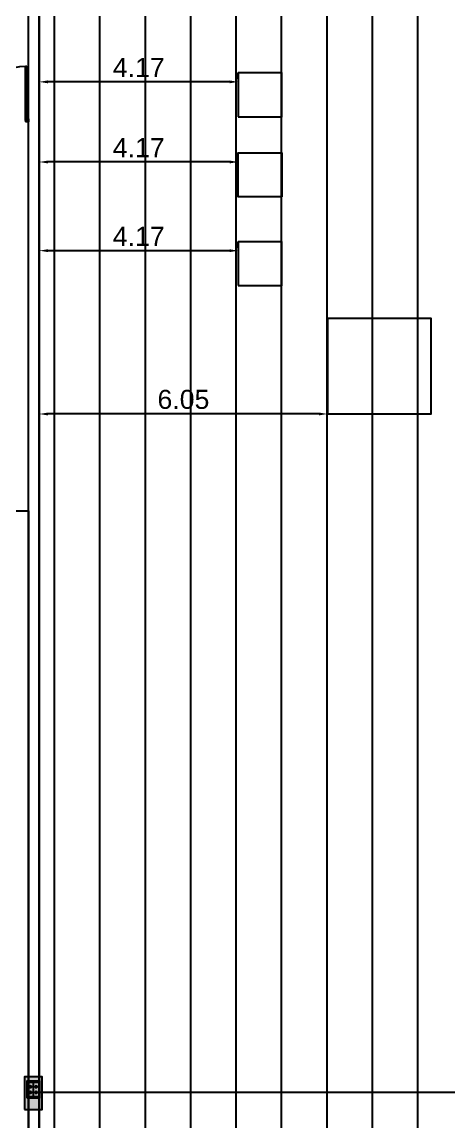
# Model space of a CAD drawing. Header units: metres. Extents: x 6804 to 7881, y 412 to 705.
# Drawn here: x 7284.99 to 7293.94, y 542.52 to 565.6 of the extents above; entities that cross this region are included whole.
import ezdxf

# ---------------------------------------------------------------- set-up
doc = ezdxf.new("R2010")
doc.units = ezdxf.units.M
doc.header["$LTSCALE"] = 5
doc.header["$PDSIZE"] = -1
doc.linetypes.add('CONTINOUS', pattern=[0])
doc.layers.get('0').update_dxf_attribs({"color": 8, "linetype": 'CONTINUOUS'})
doc.layers.get('DEFPOINTS').update_dxf_attribs({"color": 8, "linetype": 'CONTINUOUS'})
for name, color, linetype in [('BLK_1_FLR_1_BLT_UP_AREA', 1, 'CONTINUOUS'), ('BLK_1_FLR_1_CARPET_AREA', 10, 'CONTINUOUS'), ('BLK_1_TERRACESERVICE_UTILITYDISTANCE', 1, 'CONTINUOUS'), ('col', 8, 'CONTINUOUS'), ('DOOR', 8, 'CONTINUOUS'), ('HATCH', 8, 'CONTINUOUS'), ('SOLAR_PANEL', 3, 'CONTINUOUS'), ('SOLAR_WATER_HEATER', 1, 'CONTINUOUS'), ('Steel', 1, 'CONTINUOUS'), ('WAL', 1, 'CONTINUOUS'), ('WALL', 3, 'CONTINUOUS')]:
    doc.layers.add(name, color=color, linetype=linetype)
doc.styles.add('1', font='arial.ttf')
doc.dimstyles.get("Standard").update_dxf_attribs({"dimtxt": 0.4, "dimasz": 0.18, "dimexe": 0.18, "dimexo": 0.0625, "dimgap": 0.1, "dimtad": 1, "dimtoh": 1, "dimzin": 0, "dimdsep": 46, "dimtxsty": '1', "dimcen": 0.09, "dimadec": 0, "dimazin": 0, "dimtfac": 1, "dimtofl": 0, "dimtmove": 2, "dimatfit": 3, "dimfxl": 0, "dimtolj": 1, "dimtzin": 0, "dimarcsym": 0})

# ---------------------------------------------------------------- blocks, each defined once
blk = doc.blocks.new('MFC1')
at = {"color": 252}
for p, q in [((-24, 60), (-96, 60)), ((-60, 96), (-60, 24)), ((96, 60), (24, 60)), ((60, 96), (60, 24)), ((-24, -60), (-96, -60)), ((-60, -24), (-60, -96)), ((96, -60), (24, -60)), ((60, -24), (60, -96))]:
    blk.add_line(p, q, dxfattribs=at)
at = {"color": 1}
for p, q in [((-3, 0), (3, 0)), ((0, -6.226676327448537), (0, 6.226676327448537))]:
    blk.add_line(p, q, dxfattribs=at)
blk.add_lwpolyline([(-137.5, 175), (137.5, 175), (137.5, -175.0000000000001), (-137.5, -175.0000000000001)], close=True)
for centre in [(-60, 60), (60, 60), (-60, -60), (60, -60)]:
    blk.add_circle(centre, 18)
at = {"layer": 'Steel'}
for points in [[(-112.5, 150), (-112.5, 162), (112.5, 162), (112.5, 150), (-112.5, 150)], [(-112.5, 150), (-112.5, 162), (112.5, 162), (112.5, 150), (-112.5, 150)], [(-112.5, 150), (-112.5, 162), (112.5, 162), (112.5, 150), (-112.5, 150)], [(-112.5, 150), (-112.5, 162), (112.5, 162), (112.5, 150), (-112.5, 150)], [(-112.5, 150), (-112.5, 162), (112.5, 162), (112.5, 150), (-112.5, 150)], [(-112.5, 150), (-112.5, 162), (112.5, 162), (112.5, 150), (-112.5, 150)], [(-112.5, 150), (-112.5, 162), (112.5, 162), (112.5, 150), (-112.5, 150)], [(-112.5, 150), (-112.5, 162), (112.5, 162), (112.5, 150), (-112.5, 150)], [(-112.5, 150), (-112.5, 162), (112.5, 162), (112.5, 150), (-112.5, 150)], [(-112.5, 150), (-112.5, 162), (112.5, 162), (112.5, 150), (-112.5, 150)], [(-112.5, 150), (-112.5, 162), (112.5, 162), (112.5, 150), (-112.5, 150)], [(-112.5, 150), (-112.5, 162), (112.5, 162), (112.5, 150), (-112.5, 150)], [(-112.5, 150), (-112.5, 162), (112.5, 162), (112.5, 150), (-112.5, 150)], [(-112.5, 150), (-112.5, 162), (112.5, 162), (112.5, 150), (-112.5, 150)], [(-112.5, 150), (-112.5, 162), (112.5, 162), (112.5, 150), (-112.5, 150)], [(-112.5, 150), (-112.5, 162), (112.5, 162), (112.5, 150), (-112.5, 150)], [(-112.5, 150), (-112.5, 162), (112.5, 162), (112.5, 150), (-112.5, 150)], [(-112.5, 150), (-112.5, 162), (112.5, 162), (112.5, 150), (-112.5, 150)], [(-112.5, 150), (-112.5, 162), (112.5, 162), (112.5, 150), (-112.5, 150)], [(-112.5, 150), (-112.5, 162), (112.5, 162), (112.5, 150), (-112.5, 150)], [(-112.5, 150), (-112.5, 162), (112.5, 162), (112.5, 150), (-112.5, 150)], [(-112.5, 150), (-112.5, 162), (112.5, 162), (112.5, 150), (-112.5, 150)], [(-3, 150), (3, 150), (3, -150), (-3, -150), (-3, 150)], [(-3, 150), (3, 150), (3, -150), (-3, -150), (-3, 150)], [(-3, 150), (3, 150), (3, -150), (-3, -150), (-3, 150)], [(-3, 150), (3, 150), (3, -150), (-3, -150), (-3, 150)], [(-3, 150), (3, 150), (3, -150), (-3, -150), (-3, 150)], [(-3, 150), (3, 150), (3, -150), (-3, -150), (-3, 150)], [(-3, 150), (3, 150), (3, -150), (-3, -150), (-3, 150)], [(-3, 150), (3, 150), (3, -150), (-3, -150), (-3, 150)], [(-3, 150), (3, 150), (3, -150), (-3, -150), (-3, 150)], [(-3, 150), (3, 150), (3, -150), (-3, -150), (-3, 150)], [(-3, 150), (3, 150), (3, -150), (-3, -150), (-3, 150)], [(-3, 150), (3, 150), (3, -150), (-3, -150), (-3, 150)], [(-3, 150), (3, 150), (3, -150), (-3, -150), (-3, 150)], [(-3, 150), (3, 150), (3, -150), (-3, -150), (-3, 150)], [(-3, 150), (3, 150), (3, -150), (-3, -150), (-3, 150)], [(-3, 150), (3, 150), (3, -150), (-3, -150), (-3, 150)], [(-3, 150), (3, 150), (3, -150), (-3, -150), (-3, 150)], [(-3, 150), (3, 150), (3, -150), (-3, -150), (-3, 150)], [(-3, 150), (3, 150), (3, -150), (-3, -150), (-3, 150)], [(-3, 150), (3, 150), (3, -150), (-3, -150), (-3, 150)], [(-3, 150), (3, 150), (3, -150), (-3, -150), (-3, 150)], [(-3, 150), (3, 150), (3, -150), (-3, -150), (-3, 150)], [(-112.5, -150), (-112.5, -162), (112.5, -162), (112.5, -150), (-112.5, -150)], [(-112.5, -150), (-112.5, -162), (112.5, -162), (112.5, -150), (-112.5, -150)], [(-112.5, -150), (-112.5, -162), (112.5, -162), (112.5, -150), (-112.5, -150)], [(-112.5, -150), (-112.5, -162), (112.5, -162), (112.5, -150), (-112.5, -150)], [(-112.5, -150), (-112.5, -162), (112.5, -162), (112.5, -150), (-112.5, -150)], [(-112.5, -150), (-112.5, -162), (112.5, -162), (112.5, -150), (-112.5, -150)], [(-112.5, -150), (-112.5, -162), (112.5, -162), (112.5, -150), (-112.5, -150)], [(-112.5, -150), (-112.5, -162), (112.5, -162), (112.5, -150), (-112.5, -150)], [(-112.5, -150), (-112.5, -162), (112.5, -162), (112.5, -150), (-112.5, -150)], [(-112.5, -150), (-112.5, -162), (112.5, -162), (112.5, -150), (-112.5, -150)], [(-112.5, -150), (-112.5, -162), (112.5, -162), (112.5, -150), (-112.5, -150)], [(-112.5, -150), (-112.5, -162), (112.5, -162), (112.5, -150), (-112.5, -150)], [(-112.5, -150), (-112.5, -162), (112.5, -162), (112.5, -150), (-112.5, -150)], [(-112.5, -150), (-112.5, -162), (112.5, -162), (112.5, -150), (-112.5, -150)], [(-112.5, -150), (-112.5, -162), (112.5, -162), (112.5, -150), (-112.5, -150)], [(-112.5, -150), (-112.5, -162), (112.5, -162), (112.5, -150), (-112.5, -150)], [(-112.5, -150), (-112.5, -162), (112.5, -162), (112.5, -150), (-112.5, -150)], [(-112.5, -150), (-112.5, -162), (112.5, -162), (112.5, -150), (-112.5, -150)], [(-112.5, -150), (-112.5, -162), (112.5, -162), (112.5, -150), (-112.5, -150)], [(-112.5, -150), (-112.5, -162), (112.5, -162), (112.5, -150), (-112.5, -150)], [(-112.5, -150), (-112.5, -162), (112.5, -162), (112.5, -150), (-112.5, -150)], [(-112.5, -150), (-112.5, -162), (112.5, -162), (112.5, -150), (-112.5, -150)]]:
    blk.add_lwpolyline(points, dxfattribs=at)
blk = doc.blocks.new('wsdefsegr')
at = {"layer": 'HATCH'}
h = blk.add_hatch(color=256, dxfattribs=at)
h.dxf.hatch_style = 1
h.paths.add_polyline_path([(9067.866123922153, -5301.221326815987), (9442.866123922153, -5301.221326815987), (9442.866123922153, -4621.221326815986), (9067.866123922153, -4621.221326815986)])
at = {"layer": 'col', "color": 5}
blk.add_lwpolyline([(9067.866123922153, -4621.221326815986), (9442.866123922153, -4621.221326815986), (9442.866123922153, -5301.221326815987), (9067.866123922153, -5301.221326815987)], close=True, dxfattribs=at)
blk.add_blockref('MFC1', (9255.366123922153, -5036.221326815986))
blk = doc.blocks.new('*U18')
at = {"layer": 'DOOR', "color": 11}
for p, q in [((1.99999999999958, 3.999999999999166), (1.99999999999958, 74.77252228690236)), ((3.999999999996255, 74.77252228690273), (1.99999999999958, 74.77252228690273)), ((3.999999999999166, 1.999999999999215), (3.999999999999166, 74.77252228690273)), ((0, 3.999999999999166), (0, 0)), ((0, 3.999999999999166), (1.99999999999958, 3.999999999999166)), ((0, 0), (3.999999999999166, 0)), ((1.99999999999958, 3.999999999999166), (1.99999999999958, 1.99999999999958)), ((1.99999999999958, 1.99999999999958), (3.999999999999166, 1.99999999999958)), ((3.999999999999166, 1.999999999999215), (3.999999999999166, 0)), ((72.79999999998479, 1.999999999999215), (72.79999999998479, 0)), ((74.7999999999844, 1.99999999999958), (72.79999999998479, 1.99999999999958)), ((76.79999999998398, 0), (72.79999999998479, 0)), ((76.79999999998398, 3.999999999999166), (74.7999999999844, 3.999999999999166)), ((74.7999999999844, 3.999999999999166), (74.7999999999844, 1.99999999999958)), ((76.79999999998398, 3.999999999999166), (76.79999999998398, 0))]:
    blk.add_line(p, q, dxfattribs=at)
blk.add_arc((1.99999999999958, 1.99999999999958), 72.79999999998479, 0, 88.42574205508139, dxfattribs=at)
blk = doc.blocks.new('*D75')
at = {"layer": 'DEFPOINTS', "color": 0}
for p in [(7285.353513128267, 564.3466354469018), (7285.353513128267, 564.3466354469018), (7289.522516335037, 564.3466354469018)]:
    blk.add_point(p, dxfattribs=at)
at = {"layer": 'SOLAR_WATER_HEATER', "color": 0, "lineweight": -2}
for p, q in [((7285.353513128267, 564.4091354469018), (7285.353513128267, 564.5266354469018)), ((7289.342516335037, 564.3466354469018), (7285.533513128266, 564.3466354469018)), ((7289.522516335037, 564.4091354469018), (7289.522516335037, 564.5266354469018))]:
    blk.add_line(p, q, dxfattribs=at)
at = {"layer": 'SOLAR_WATER_HEATER', "color": 0}
for points in [[(7285.533513128266, 564.3766354469018), (7285.533513128266, 564.3166354469017), (7285.353513128267, 564.3466354469018)], [(7289.342516335037, 564.3766354469018), (7289.342516335037, 564.3166354469017), (7289.522516335037, 564.3466354469018)]]:
    blk.add_solid(points, dxfattribs=at)
at = {"layer": 'SOLAR_WATER_HEATER', "color": 0, "insert": (7287.438014731651, 564.64745400079), "char_height": 0.4, "attachment_point": 5, "style": '1'}
blk.add_mtext('\\A1;4.17', dxfattribs=at)
blk = doc.blocks.new('*D76')
at = {"layer": 'DEFPOINTS', "color": 0}
for p in [(7285.353513128267, 562.6654820458511), (7285.353513128267, 562.6654820458511), (7289.522516417457, 562.6654820458511)]:
    blk.add_point(p, dxfattribs=at)
at = {"layer": 'SOLAR_WATER_HEATER', "color": 0, "lineweight": -2}
for p, q in [((7285.353513128267, 562.7279820458511), (7285.353513128267, 562.8454820458511)), ((7289.522516417457, 562.7279820458511), (7289.522516417457, 562.8454820458511)), ((7289.342516417459, 562.6654820458511), (7285.533513128266, 562.6654820458511))]:
    blk.add_line(p, q, dxfattribs=at)
at = {"layer": 'SOLAR_WATER_HEATER', "color": 0}
for points in [[(7285.533513128266, 562.6954820458511), (7285.533513128266, 562.6354820458512), (7285.353513128267, 562.6654820458511)], [(7289.342516417459, 562.6954820458511), (7289.342516417459, 562.6354820458512), (7289.522516417457, 562.6654820458511)]]:
    blk.add_solid(points, dxfattribs=at)
at = {"layer": 'SOLAR_WATER_HEATER', "color": 0, "insert": (7287.438014772863, 562.9663005997393), "char_height": 0.4, "attachment_point": 5, "style": '1'}
blk.add_mtext('\\A1;4.17', dxfattribs=at)
blk = doc.blocks.new('*D77')
at = {"layer": 'DEFPOINTS', "color": 0}
for p in [(7285.353513128267, 560.8043966230503), (7285.353513128267, 560.8043966230503), (7289.522516335037, 560.8043966230503)]:
    blk.add_point(p, dxfattribs=at)
at = {"layer": 'SOLAR_WATER_HEATER', "color": 0, "lineweight": -2}
for p, q in [((7285.353513128267, 560.8668966230501), (7285.353513128267, 560.9843966230502)), ((7289.522516335037, 560.8668966230501), (7289.522516335037, 560.9843966230502)), ((7289.342516335037, 560.8043966230503), (7285.533513128266, 560.8043966230503))]:
    blk.add_line(p, q, dxfattribs=at)
at = {"layer": 'SOLAR_WATER_HEATER', "color": 0}
for points in [[(7285.533513128266, 560.8343966230501), (7285.533513128266, 560.7743966230502), (7285.353513128267, 560.8043966230503)], [(7289.342516335037, 560.8343966230501), (7289.342516335037, 560.7743966230502), (7289.522516335037, 560.8043966230503)]]:
    blk.add_solid(points, dxfattribs=at)
at = {"layer": 'SOLAR_WATER_HEATER', "color": 0, "insert": (7287.438014731651, 561.1052151769384), "char_height": 0.4, "attachment_point": 5, "style": '1'}
blk.add_mtext('\\A1;4.17', dxfattribs=at)
blk = doc.blocks.new('*D78')
at = {"layer": 'BLK_1_TERRACESERVICE_UTILITYDISTANCE', "color": 0, "lineweight": -2}
for p, q in [((7285.353513128267, 555.4405728403335), (7285.353513128267, 557.5580728403324)), ((7291.39873041087, 557.4405728403326), (7291.39873041087, 557.5580728403324)), ((7291.21873041087, 557.3780728403326), (7285.533513128266, 557.3780728403326))]:
    blk.add_line(p, q, dxfattribs=at)
at = {"layer": 'BLK_1_TERRACESERVICE_UTILITYDISTANCE', "color": 0}
for points in [[(7285.533513128266, 557.4080728403325), (7285.533513128266, 557.3480728403326), (7285.353513128267, 557.3780728403326)], [(7291.21873041087, 557.4080728403325), (7291.21873041087, 557.3480728403326), (7291.39873041087, 557.3780728403326)]]:
    blk.add_solid(points, dxfattribs=at)
at = {"layer": 'DEFPOINTS', "color": 0}
for p in [(7285.353513128267, 557.3780728403326), (7291.39873041087, 557.3780728403326), (7285.353513128267, 555.3780728403335)]:
    blk.add_point(p, dxfattribs=at)
at = {"layer": 'BLK_1_TERRACESERVICE_UTILITYDISTANCE', "color": 0, "insert": (7288.376121769568, 557.6823020354212), "char_height": 0.4, "attachment_point": 5, "style": '1'}
blk.add_mtext('\\A1;6.05', dxfattribs=at)

msp = doc.modelspace()

# ---------------------------------------------------------------- hatches: boundary and pattern name
at = {"layer": 'HATCH', "linetype": 'CONTINOUS', "ltscale": 2}
h = msp.add_hatch(dxfattribs=at)
h.set_pattern_fill('LINE', color=256, scale=0.3, angle=90, style=0)
h.set_pattern_definition([(90, (0, 0), (-0.9524999999999998, 1e-16), [])])
h.paths.add_polyline_path([(7353.049090036573, 568.5176635693996), (7353.049090036573, 568.9676635692762), (7345.924090036565, 568.9676635692762), (7345.924090036564, 568.5176635694013), (7345.549090036573, 568.5176635694013), (7345.549090036573, 568.9676635692759), (7338.424090036565, 568.9676635692762), (7338.424090036564, 568.5176635694013), (7338.049090036573, 568.5176635694013), (7338.049090036573, 568.9676635692759), (7330.924090036568, 568.9676635692762), (7330.924090036568, 568.5176635694013), (7330.549090036573, 568.5176635694013), (7330.549090036573, 568.9676635692759), (7323.424090036566, 568.9676635692762), (7323.424090036565, 568.5176635694013), (7323.049090036573, 568.5176635694013), (7323.049090036573, 568.9676635692759), (7316.960043839205, 568.9676635692762), (7315.924090036566, 568.9676635692762), (7315.924090036564, 568.5176635694013), (7315.549090036573, 568.5176635694013), (7315.549090036573, 568.9676635692762), (7308.424090036566, 568.9676635692762), (7308.424090036566, 568.5176635694013), (7308.049090036573, 568.5176635694013), (7308.049090036575, 568.9676635692762), (7300.924090036565, 568.9676635692762), (7300.924090036565, 568.5176635694013), (7300.549090036573, 568.5176635694013), (7300.549090036573, 568.9676635692762), (7293.424090036565, 568.9676635692762), (7293.424090036566, 568.5176635694013), (7293.049090036572, 568.5176635694013), (7293.049090036572, 568.9676635692762), (7285.426013128041, 568.9676635692762), (7285.426013128044, 568.5176635694013), (7285.353513128265, 568.5176635694013), (7285.353513128267, 543.4676635691484), (7285.415135199092, 543.4676635691484), (7285.41513519909, 543.1500418855177), (7475.986733161359, 543.1500418855177), (7475.986733161359, 543.3171999194843), (7476.436733161341, 543.3171999194843), (7476.436733161341, 548.142199919493), (7475.986733161362, 548.142199919493), (7475.986733161359, 548.5171999194841), (7476.436733161341, 548.5171999194841), (7476.436733161344, 553.3421999194928), (7475.986733161362, 553.3421999194928), (7475.986733161359, 553.7171999194838), (7476.436733161341, 553.7171999194838), (7476.436733161344, 558.2650580415487), (7476.436733161347, 558.5421999194926), (7475.986733161362, 558.5421999194928), (7475.986733161359, 558.9171999194838), (7476.436733161347, 558.9171999194838), (7476.436733161344, 563.7421999194922), (7475.986733161362, 563.7421999194922), (7475.986733161359, 564.1171999194836), (7476.436733161347, 564.1171999194835), (7476.436733161347, 568.5174202016657), (7476.299442664359, 568.5174202016657), (7476.299442664359, 568.9674202052881), (7465.924090036565, 568.9674843899799), (7465.924090036565, 568.5176635694013), (7465.549090036573, 568.5176635694013), (7465.549090036573, 568.9674867098297), (7458.424090036565, 568.9675307869752), (7458.424090036564, 568.5176635694013), (7458.049090036573, 568.5176635694013), (7458.049090036573, 568.9675331068253), (7450.924090036565, 568.9675771839708), (7450.924090036565, 568.5176635694013), (7450.549090036573, 568.5176635694013), (7450.549090036573, 568.9675795038207), (7443.424090036565, 568.9676235809662), (7443.424090036564, 568.5176635694013), (7443.049090036573, 568.5176635694013), (7443.049090036573, 568.9676259008161), (7436.960043839184, 568.9676635692762), (7435.924090036562, 568.9676635692762), (7435.924090036562, 568.5176635694013), (7435.549090036573, 568.5176635694013), (7435.549090036573, 568.9676635692762), (7428.424090036564, 568.9676635692762), (7428.424090036564, 568.5176635694013), (7428.049090036573, 568.5176635694013), (7428.049090036572, 568.9676635692762), (7420.924090036566, 568.9676635692762), (7420.924090036566, 568.5176635694013), (7420.549090036573, 568.5176635694013), (7420.549090036573, 568.9676635692762), (7413.424090036565, 568.9676635692762), (7413.424090036565, 568.5176635694013), (7413.049090036572, 568.5176635694013), (7413.049090036572, 568.9676635692762), (7405.924090036565, 568.9676635692762), (7405.924090036562, 568.5176635694013), (7405.549090036572, 568.5176635694013), (7405.549090036572, 568.9676635692762), (7398.424090036566, 568.9676635692762), (7398.424090036562, 568.5176635694013), (7398.049090036573, 568.5176635694013), (7398.049090036573, 568.9676635692762), (7390.924090036564, 568.9676635692762), (7390.924090036566, 568.5176635694013), (7390.549090036573, 568.5176635694013), (7390.549090036573, 568.9676635692762), (7383.424090036566, 568.9676635692762), (7383.424090036566, 568.5176635694013), (7383.049090036573, 568.5176635694013), (7383.049090036573, 568.9676635692762), (7376.960043839184, 568.9676635692762), (7375.924090036566, 568.9676635692759), (7375.924090036566, 568.5176635694013), (7375.549090036573, 568.5176635694013), (7375.549090036573, 568.9676635692759), (7368.424090036566, 568.9676635692759), (7368.424090036564, 568.5176635694013), (7368.049090036572, 568.5176635694013), (7368.049090036572, 568.9676635692759), (7360.924090036565, 568.9676635692759), (7360.924090036565, 568.5176635694013), (7360.549090036573, 568.5176635694013), (7360.549090036573, 568.9676635692759), (7353.424090036565, 568.9676635692762), (7353.424090036566, 568.5176635694013)])
h.paths.add_polyline_path([(7359.762074672402, 559.7729132526542), (7360.891082101402, 559.7729132526542), (7362.020089530401, 559.7729132526542), (7363.149096959401, 559.7729132526542), (7364.278104388399, 559.7729132526542), (7365.407111817399, 559.7729132526542), (7366.536119246402, 559.7729132526542), (7366.536119246402, 556.9027456974438), (7366.536119246402, 554.0325781422337), (7366.536119246402, 551.1624105870231), (7366.536119246402, 548.2922430318133), (7365.407111817399, 548.2922430318133), (7364.278104388399, 548.2922430318133), (7363.149096959401, 548.2922430318133), (7362.020089530401, 548.2922430318133), (7360.891082101402, 548.2922430318133), (7359.762074672405, 548.2922430318132), (7359.762074672405, 551.1624105870231), (7359.762074672405, 554.0325781422337), (7359.762074672405, 556.9027456974438)], flags=16)
h.paths.add_polyline_path([(7360.891082101402, 556.9027456974438), (7362.020089530401, 556.9027456974438), (7363.149096959401, 556.9027456974438), (7364.278104388399, 556.9027456974438), (7365.407111817399, 556.9027456974438), (7365.407111817399, 554.0325781422337), (7365.407111817398, 551.1624105870231), (7364.278104388399, 551.1624105870231), (7363.149096959401, 551.1624105870231), (7362.020089530401, 551.1624105870231), (7360.891082101402, 551.1624105870231), (7360.891082101402, 554.0325781422337)], flags=0)
h.paths.add_polyline_path([(7336.5361192464, 559.7729132526541), (7336.5361192464, 556.9027456974438), (7336.5361192464, 554.0325781422337), (7336.5361192464, 551.1624105870231), (7336.5361192464, 548.2922430318133), (7335.407111817399, 548.2922430318133), (7334.278104388397, 548.2922430318133), (7333.149096959401, 548.2922430318133), (7332.020089530401, 548.2922430318133), (7330.891082101402, 548.2922430318133), (7329.762074672405, 548.2922430318132), (7329.762074672405, 551.1624105870231), (7329.762074672405, 554.0325781422337), (7329.762074672405, 556.9027456974438), (7329.762074672405, 559.7729132526542), (7330.891082101402, 559.7729132526542), (7332.020089530401, 559.7729132526542), (7333.149096959401, 559.7729132526542), (7334.278104388397, 559.7729132526542), (7335.407111817399, 559.7729132526542)], flags=16)
h.paths.add_polyline_path([(7335.4071118174, 556.9027456974438), (7335.407111817399, 554.0325781422337), (7335.407111817398, 551.1624105870231), (7334.278104388397, 551.1624105870231), (7333.149096959401, 551.1624105870231), (7332.020089530401, 551.1624105870231), (7330.891082101401, 551.1624105870231), (7330.891082101402, 554.0325781422337), (7330.891082101402, 556.9027456974438), (7332.020089530401, 556.9027456974438), (7333.149096959401, 556.9027456974438), (7334.278104388397, 556.9027456974438)], flags=0)
h.paths.add_polyline_path([(7389.7620746724, 559.7729132526542), (7390.891082101402, 559.7729132526542), (7392.020089530401, 559.7729132526542), (7393.149096959401, 559.7729132526542), (7394.278104388399, 559.7729132526542), (7395.407111817398, 559.7729132526542), (7396.5361192464, 559.7729132526542), (7396.5361192464, 556.9027456974438), (7396.5361192464, 554.0325781422337), (7396.5361192464, 551.1624105870231), (7396.5361192464, 548.2922430318133), (7395.407111817398, 548.2922430318133), (7394.278104388399, 548.2922430318133), (7393.149096959401, 548.2922430318133), (7392.020089530401, 548.2922430318133), (7390.891082101402, 548.2922430318133), (7389.762074672406, 548.2922430318132), (7389.762074672406, 551.1624105870231), (7389.762074672406, 554.0325781422337), (7389.762074672406, 556.9027456974438)], flags=16)
h.paths.add_polyline_path([(7390.891082101404, 556.9027456974438), (7392.020089530401, 556.9027456974438), (7393.149096959401, 556.9027456974438), (7394.278104388399, 556.9027456974438), (7395.4071118174, 556.9027456974438), (7395.407111817398, 554.0325781422337), (7395.407111817398, 551.1624105870231), (7394.278104388399, 551.1624105870231), (7393.149096959401, 551.1624105870231), (7392.020089530401, 551.1624105870231), (7390.891082101402, 551.1624105870231), (7390.891082101402, 554.0325781422337)], flags=0)
h.paths.add_polyline_path([(7306.536119246399, 559.7729132526542), (7306.536119246399, 556.9027456974438), (7306.536119246399, 554.0325781422337), (7306.536119246399, 551.1624105870231), (7306.536119246399, 548.2922430318133), (7305.407111817399, 548.2922430318133), (7304.278104388399, 548.2922430318133), (7303.1490969594, 548.2922430318133), (7302.020089530401, 548.2922430318133), (7300.891082101402, 548.2922430318133), (7299.762074672403, 548.2922430318132), (7299.762074672405, 551.1624105870231), (7299.762074672405, 554.0325781422337), (7299.762074672405, 556.9027456974438), (7299.762074672403, 559.7729132526542), (7300.891082101402, 559.7729132526542), (7302.020089530401, 559.7729132526542), (7303.1490969594, 559.7729132526542), (7304.278104388399, 559.7729132526542), (7305.407111817399, 559.7729132526542)], flags=16)
h.paths.add_polyline_path([(7305.407111817398, 556.9027456974438), (7305.407111817399, 554.0325781422337), (7305.407111817399, 551.1624105870231), (7304.278104388399, 551.1624105870231), (7303.1490969594, 551.1624105870231), (7302.020089530401, 551.1624105870231), (7300.891082101401, 551.1624105870231), (7300.891082101402, 554.0325781422337), (7300.891082101402, 556.9027456974438), (7302.020089530401, 556.9027456974438), (7303.1490969594, 556.9027456974438), (7304.278104388399, 556.9027456974438)], flags=0)
h.paths.add_polyline_path([(7419.762074672398, 559.7729132526542), (7420.891082101402, 559.7729132526542), (7422.020089530401, 559.7729132526542), (7423.1490969594, 559.7729132526542), (7424.278104388399, 559.7729132526542), (7425.407111817399, 559.7729132526542), (7426.536119246399, 559.7729132526542), (7426.536119246399, 556.9027456974438), (7426.536119246399, 554.0325781422337), (7426.536119246399, 551.1624105870231), (7426.536119246399, 548.2922430318133), (7425.407111817399, 548.2922430318133), (7424.278104388399, 548.2922430318133), (7423.1490969594, 548.2922430318133), (7422.020089530401, 548.2922430318133), (7420.891082101402, 548.2922430318133), (7419.762074672403, 548.2922430318132), (7419.762074672405, 551.1624105870231), (7419.762074672405, 554.0325781422337), (7419.762074672405, 556.9027456974438)], flags=16)
h.paths.add_polyline_path([(7420.891082101404, 556.9027456974438), (7422.020089530401, 556.9027456974438), (7423.1490969594, 556.9027456974438), (7424.278104388399, 556.9027456974438), (7425.407111817399, 556.9027456974438), (7425.407111817399, 554.0325781422337), (7425.407111817398, 551.1624105870231), (7424.278104388399, 551.1624105870231), (7423.1490969594, 551.1624105870231), (7422.020089530401, 551.1624105870231), (7420.891082101402, 551.1624105870231), (7420.891082101402, 554.0325781422337)], flags=0)
h.paths.add_polyline_path([(7449.762074672399, 559.7729132526542), (7450.891082101402, 559.7729132526542), (7452.020089530401, 559.7729132526542), (7453.1490969594, 559.7729132526542), (7454.278104388397, 559.7729132526542), (7455.407111817399, 559.7729132526542), (7456.5361192464, 559.7729132526542), (7456.5361192464, 556.9027456974438), (7456.5361192464, 554.0325781422337), (7456.5361192464, 551.1624105870231), (7456.5361192464, 548.2922430318133), (7455.407111817399, 548.2922430318133), (7454.278104388397, 548.2922430318133), (7453.1490969594, 548.2922430318133), (7452.020089530401, 548.2922430318133), (7450.891082101402, 548.2922430318133), (7449.762074672403, 548.2922430318132), (7449.762074672405, 551.1624105870231), (7449.762074672405, 554.0325781422337), (7449.762074672405, 556.9027456974438)], flags=16)
h.paths.add_polyline_path([(7450.891082101402, 556.9027456974438), (7452.020089530401, 556.9027456974438), (7453.1490969594, 556.9027456974438), (7454.278104388397, 556.9027456974438), (7455.407111817399, 556.9027456974438), (7455.407111817399, 554.0325781422337), (7455.407111817399, 551.1624105870231), (7454.278104388397, 551.1624105870231), (7453.1490969594, 551.1624105870231), (7452.020089530401, 551.1624105870231), (7450.891082101401, 551.1624105870231), (7450.891082101402, 554.0325781422337)], flags=0)
h.paths.add_polyline_path([(7285.415135199092, 543.1500418855177), (7285.415135199092, 542.7876635691642), (7285.353513128267, 542.7876635691642), (7285.353513128267, 521.1274202016336), (7285.565135199091, 521.1274202016339), (7285.565135199091, 520.677420201759), (7293.038212107625, 520.677420201759), (7293.038212107622, 521.1274202016336), (7293.413212107614, 521.1274202016336), (7293.413212107614, 520.677420201759), (7300.538212107622, 520.677420201759), (7300.538212107625, 521.1274202016336), (7300.913212107614, 521.1274202016336), (7300.913212107614, 520.677420201759), (7308.038212107622, 520.677420201759), (7308.038212107622, 521.1274202016336), (7308.413212107614, 521.1274202016336), (7308.413212107614, 520.677420201759), (7315.538212107625, 520.677420201759), (7315.538212107625, 521.1274202016336), (7315.913212107614, 521.1274202016336), (7315.913212107614, 520.677420201759), (7316.960043839197, 520.677420201759), (7323.038212107621, 520.6774202017587), (7323.038212107621, 521.1274202016336), (7323.413212107614, 521.1274202016336), (7323.413212107614, 520.6774202017587), (7330.538212107624, 520.677420201759), (7330.538212107624, 521.1274202016336), (7330.913212107614, 521.1274202016336), (7330.913212107614, 520.6774202017587), (7338.038212107624, 520.677420201759), (7338.038212107624, 521.1274202016336), (7338.413212107614, 521.1274202016336), (7338.413212107614, 520.6774202017587), (7345.538212107625, 520.6774202017587), (7345.538212107625, 521.1274202016336), (7345.913212107614, 521.1274202016336), (7345.913212107613, 520.6774202017587), (7353.038212107625, 520.677420201759), (7353.038212107621, 521.1274202016336), (7353.413212107614, 521.1274202016336), (7353.413212107614, 520.6774202017587), (7360.538212107624, 520.6774202017587), (7360.538212107624, 521.1274202016336), (7360.913212107615, 521.1274202016336), (7360.913212107615, 520.6774202017587), (7368.038212107625, 520.6774202017591), (7368.038212107625, 521.1274202016336), (7368.413212107614, 521.1274202016336), (7368.413212107614, 520.6774202017587), (7369.460043839234, 520.677420201759), (7375.538212107625, 520.677420201759), (7375.538212107622, 521.1274202016336), (7375.913212107614, 521.1274202016336), (7375.913212107615, 520.677420201759), (7383.038212107625, 520.677420201759), (7383.038212107625, 521.1274202016336), (7383.413212107614, 521.1274202016336), (7383.413212107615, 520.677420201759), (7390.538212107625, 520.677420201759), (7390.538212107625, 521.1274202016336), (7390.913212107614, 521.1274202016336), (7390.913212107614, 520.677420201759), (7398.038212107621, 520.677420201759), (7398.038212107624, 521.1274202016336), (7398.413212107614, 521.1274202016336), (7398.413212107614, 520.677420201759), (7405.538212107622, 520.6774202017591), (7405.538212107624, 521.1274202016336), (7405.913212107614, 521.1274202016336), (7405.913212107614, 520.677420201759), (7413.038212107622, 520.677420201759), (7413.038212107622, 521.1274202016336), (7413.413212107614, 521.1274202016336), (7413.413212107614, 520.677420201759), (7420.538212107622, 520.677420201759), (7420.538212107625, 521.1274202016336), (7420.913212107613, 521.1274202016336), (7420.913212107615, 520.677420201759), (7428.038212107622, 520.677420201759), (7428.038212107622, 521.1274202016336), (7428.413212107614, 521.1274202016336), (7428.413212107614, 520.677420201759), (7429.460043839174, 520.677420201759), (7435.538212107622, 520.677451787851), (7435.538212107625, 521.1274202016339), (7435.913212107614, 521.1274202016336), (7435.913212107614, 520.6774537365942), (7443.038212107622, 520.6774907627007), (7443.038212107625, 521.1274202016339), (7443.413212107614, 521.1274202016336), (7443.413212107614, 520.677492711443), (7450.538212107622, 520.6775297375495), (7450.538212107624, 521.1274202016336), (7450.913212107614, 521.1274202016336), (7450.913212107614, 520.6775316862919), (7458.038212107625, 520.6775687123982), (7458.038212107625, 521.1274202016336), (7458.413212107614, 521.1274202016336), (7458.413212107614, 520.6775706611406), (7465.538212107625, 520.6776076872471), (7465.538212107625, 521.1274202016336), (7465.913212107614, 521.1274202016336), (7465.913212107614, 520.6776096359893), (7476.291733161353, 520.6776635694946), (7476.291733161353, 521.1276635693692), (7476.436733161344, 521.1276635693692), (7476.436733161344, 527.3421999194936), (7475.986733161362, 527.3421999194937), (7475.986733161359, 527.7171999194848), (7476.436733161341, 527.7171999194848), (7476.436733161344, 532.1060966129246), (7476.436733161341, 532.5421999194937), (7475.986733161362, 532.5421999194937), (7475.986733161359, 532.9171999194847), (7476.436733161341, 532.9171999194845), (7476.436733161341, 537.7421999194934), (7475.986733161362, 537.7421999194934), (7475.986733161359, 538.1171999194845), (7476.436733161341, 538.1171999194844), (7476.436733161341, 542.9421999194931), (7475.986733161362, 542.9421999194931), (7475.986733161359, 543.1500418855177)])
h.paths.add_polyline_path([(7359.762074672405, 535.1376731840123), (7359.762074672405, 538.0078407392224), (7360.891082101402, 538.0078407392224), (7362.020089530401, 538.0078407392224), (7363.149096959401, 538.0078407392224), (7364.278104388399, 538.0078407392224), (7365.407111817399, 538.0078407392224), (7366.536119246402, 538.0078407392224), (7366.536119246402, 535.1376731840123), (7366.536119246402, 532.2675056288018), (7366.536119246402, 529.3973380735916), (7366.536119246402, 526.5271705183814), (7365.407111817399, 526.5271705183814), (7364.278104388399, 526.5271705183814), (7363.149096959401, 526.5271705183814), (7362.020089530401, 526.5271705183814), (7360.891082101402, 526.5271705183814), (7359.762074672405, 526.5271705183814), (7359.762074672405, 529.3973380735916), (7359.762074672405, 532.2675056288018)], flags=16)
h.paths.add_polyline_path([(7360.891082101402, 535.1376731840123), (7362.020089530401, 535.1376731840123), (7363.149096959401, 535.1376731840123), (7364.278104388399, 535.1376731840123), (7365.407111817398, 535.1376731840123), (7365.407111817399, 532.2675056288018), (7365.407111817399, 529.3973380735916), (7364.278104388399, 529.3973380735916), (7363.149096959401, 529.3973380735916), (7362.020089530401, 529.3973380735916), (7360.891082101402, 529.3973380735916), (7360.891082101402, 532.2675056288018)], flags=0)
h.paths.add_polyline_path([(7336.5361192464, 532.2675056288018), (7336.5361192464, 529.3973380735916), (7336.5361192464, 526.5271705183814), (7335.407111817399, 526.5271705183814), (7334.278104388397, 526.5271705183814), (7333.149096959401, 526.5271705183814), (7332.020089530401, 526.5271705183814), (7330.891082101402, 526.5271705183814), (7329.762074672405, 526.5271705183814), (7329.762074672405, 529.3973380735916), (7329.762074672405, 532.2675056288018), (7329.762074672405, 535.1376731840123), (7329.762074672405, 538.0078407392224), (7330.891082101402, 538.0078407392224), (7332.020089530401, 538.0078407392224), (7333.149096959401, 538.0078407392224), (7334.278104388397, 538.0078407392224), (7335.407111817399, 538.0078407392224), (7336.5361192464, 538.0078407392224), (7336.5361192464, 535.1376731840123)], flags=16)
h.paths.add_polyline_path([(7335.407111817399, 532.2675056288018), (7335.407111817399, 529.3973380735916), (7334.278104388397, 529.3973380735916), (7333.149096959401, 529.3973380735916), (7332.020089530401, 529.3973380735916), (7330.891082101402, 529.3973380735916), (7330.891082101402, 532.2675056288018), (7330.891082101401, 535.1376731840121), (7332.020089530401, 535.1376731840123), (7333.149096959401, 535.1376731840123), (7334.278104388397, 535.1376731840123), (7335.407111817398, 535.1376731840123)], flags=0)
h.paths.add_polyline_path([(7389.762074672406, 535.1376731840123), (7389.762074672406, 538.0078407392224), (7390.891082101402, 538.0078407392224), (7392.020089530401, 538.0078407392224), (7393.149096959401, 538.0078407392224), (7394.278104388399, 538.0078407392224), (7395.407111817398, 538.0078407392224), (7396.5361192464, 538.0078407392224), (7396.5361192464, 535.1376731840123), (7396.5361192464, 532.2675056288018), (7396.5361192464, 529.3973380735916), (7396.5361192464, 526.5271705183814), (7395.407111817398, 526.5271705183814), (7394.278104388399, 526.5271705183814), (7393.149096959401, 526.5271705183814), (7392.020089530401, 526.5271705183814), (7390.891082101402, 526.5271705183814), (7389.762074672406, 526.5271705183814), (7389.762074672406, 529.3973380735916), (7389.762074672406, 532.2675056288018)], flags=16)
h.paths.add_polyline_path([(7390.891082101402, 535.1376731840123), (7392.020089530401, 535.1376731840123), (7393.149096959401, 535.1376731840123), (7394.278104388399, 535.1376731840123), (7395.407111817398, 535.1376731840123), (7395.407111817398, 532.2675056288018), (7395.4071118174, 529.3973380735916), (7394.278104388399, 529.3973380735916), (7393.149096959401, 529.3973380735916), (7392.020089530401, 529.3973380735916), (7390.891082101402, 529.3973380735916), (7390.891082101402, 532.2675056288018)], flags=0)
h.paths.add_polyline_path([(7306.536119246399, 532.2675056288018), (7306.536119246399, 529.3973380735916), (7306.536119246399, 526.5271705183814), (7305.407111817399, 526.5271705183814), (7304.278104388399, 526.5271705183814), (7303.1490969594, 526.5271705183814), (7302.020089530401, 526.5271705183814), (7300.891082101402, 526.5271705183814), (7299.762074672403, 526.5271705183814), (7299.762074672405, 529.3973380735916), (7299.762074672405, 532.2675056288018), (7299.762074672405, 535.1376731840123), (7299.762074672403, 538.0078407392224), (7300.891082101402, 538.0078407392224), (7302.020089530401, 538.0078407392224), (7303.1490969594, 538.0078407392224), (7304.278104388399, 538.0078407392224), (7305.407111817399, 538.0078407392224), (7306.536119246399, 538.0078407392224), (7306.536119246399, 535.1376731840123)], flags=16)
h.paths.add_polyline_path([(7305.407111817399, 532.2675056288018), (7305.407111817399, 529.3973380735916), (7304.278104388399, 529.3973380735916), (7303.1490969594, 529.3973380735916), (7302.020089530401, 529.3973380735916), (7300.891082101402, 529.3973380735916), (7300.891082101402, 532.2675056288018), (7300.891082101401, 535.1376731840121), (7302.020089530401, 535.1376731840123), (7303.1490969594, 535.1376731840123), (7304.278104388399, 535.1376731840123), (7305.407111817399, 535.1376731840123)], flags=0)
h.paths.add_polyline_path([(7419.762074672405, 535.1376731840123), (7419.762074672403, 538.0078407392224), (7420.891082101402, 538.0078407392224), (7422.020089530401, 538.0078407392224), (7423.1490969594, 538.0078407392224), (7424.278104388399, 538.0078407392224), (7425.407111817399, 538.0078407392224), (7426.536119246399, 538.0078407392224), (7426.536119246399, 535.1376731840123), (7426.536119246399, 532.2675056288018), (7426.536119246399, 529.3973380735916), (7426.536119246399, 526.5271705183814), (7425.407111817399, 526.5271705183814), (7424.278104388399, 526.5271705183814), (7423.1490969594, 526.5271705183814), (7422.020089530401, 526.5271705183814), (7420.891082101402, 526.5271705183814), (7419.762074672403, 526.5271705183814), (7419.762074672405, 529.3973380735916), (7419.762074672405, 532.2675056288018)], flags=16)
h.paths.add_polyline_path([(7420.891082101402, 535.1376731840123), (7422.020089530401, 535.1376731840123), (7423.1490969594, 535.1376731840123), (7424.278104388399, 535.1376731840123), (7425.407111817398, 535.1376731840123), (7425.407111817399, 532.2675056288018), (7425.407111817399, 529.3973380735916), (7424.278104388399, 529.3973380735916), (7423.1490969594, 529.3973380735916), (7422.020089530401, 529.3973380735916), (7420.891082101402, 529.3973380735916), (7420.891082101402, 532.2675056288018)], flags=0)
h.paths.add_polyline_path([(7449.762074672405, 535.1376731840123), (7449.762074672403, 538.0078407392224), (7450.891082101402, 538.0078407392224), (7452.020089530401, 538.0078407392224), (7453.1490969594, 538.0078407392224), (7454.278104388397, 538.0078407392224), (7455.407111817399, 538.0078407392224), (7456.5361192464, 538.0078407392224), (7456.5361192464, 535.1376731840123), (7456.5361192464, 532.2675056288018), (7456.5361192464, 529.3973380735916), (7456.5361192464, 526.5271705183814), (7455.407111817399, 526.5271705183814), (7454.278104388397, 526.5271705183814), (7453.1490969594, 526.5271705183814), (7452.020089530401, 526.5271705183814), (7450.891082101402, 526.5271705183814), (7449.762074672403, 526.5271705183814), (7449.762074672405, 529.3973380735916), (7449.762074672405, 532.2675056288018)], flags=16)
h.paths.add_polyline_path([(7450.891082101402, 535.1376731840123), (7452.020089530401, 535.1376731840123), (7453.1490969594, 535.1376731840123), (7454.278104388397, 535.1376731840123), (7455.407111817399, 535.1376731840123), (7455.407111817399, 532.2675056288018), (7455.407111817399, 529.3973380735916), (7454.278104388397, 529.3973380735916), (7453.1490969594, 529.3973380735916), (7452.020089530401, 529.3973380735916), (7450.891082101402, 529.3973380735916), (7450.891082101402, 532.2675056288018)], flags=0)
h.paths.add_polyline_path([(7451.889634697817, 550.3728908371795), (7451.889634697813, 557.1006366117365), (7450.978521142689, 557.1006366117363), (7450.978521142691, 550.372890837179)], flags=8)
h.paths.add_polyline_path([(7421.889634697817, 550.3728908371795), (7421.889634697814, 557.1006366117365), (7420.978521142687, 557.1006366117363), (7420.978521142691, 550.372890837179)], flags=8)
h.paths.add_polyline_path([(7391.889634697816, 550.3728908371795), (7391.889634697816, 557.1006366117365), (7390.978521142688, 557.1006366117363), (7390.978521142689, 550.372890837179)], flags=8)
h.paths.add_polyline_path([(7361.889634697816, 550.3728908371795), (7361.889634697813, 557.1006366117365), (7360.978521142688, 557.1006366117363), (7360.978521142691, 550.372890837179)], flags=8)
h.paths.add_polyline_path([(7331.889634697816, 550.3728908371795), (7331.889634697813, 557.1006366117365), (7330.978521142688, 557.1006366117363), (7330.978521142688, 550.372890837179)], flags=8)
h.paths.add_polyline_path([(7301.889634697817, 550.3728908371795), (7301.889634697814, 557.1006366117365), (7300.978521142688, 557.1006366117363), (7300.978521142691, 550.372890837179)], flags=8)
h.paths.add_polyline_path([(7451.889634697815, 529.2098575976352), (7451.889634697817, 535.9376033721921), (7450.978521142691, 535.9376033721924), (7450.978521142689, 529.2098575976354)], flags=8)
h.paths.add_polyline_path([(7421.889634697814, 529.2098575976352), (7421.889634697817, 535.9376033721921), (7420.978521142691, 535.9376033721924), (7420.978521142687, 529.2098575976354)], flags=8)
h.paths.add_polyline_path([(7391.889634697816, 529.2098575976352), (7391.889634697816, 535.9376033721921), (7390.978521142689, 535.9376033721924), (7390.978521142688, 529.2098575976354)], flags=8)
h.paths.add_polyline_path([(7361.889634697813, 529.2098575976352), (7361.889634697816, 535.9376033721921), (7360.978521142691, 535.9376033721924), (7360.978521142688, 529.2098575976354)], flags=8)
h.paths.add_polyline_path([(7331.889634697815, 529.2098575976352), (7331.889634697816, 535.9376033721921), (7330.978521142688, 535.9376033721924), (7330.978521142688, 529.2098575976354)], flags=8)
h.paths.add_polyline_path([(7301.889634697815, 529.2098575976352), (7301.889634697817, 535.9376033721921), (7300.978521142691, 535.9376033721924), (7300.978521142688, 529.2098575976354)], flags=8)

# ---------------------------------------------------------------- linework, layer by layer
at = {"layer": 'BLK_1_FLR_1_BLT_UP_AREA', "color": 45}
msp.add_lwpolyline([(7273.364534903803, 569.1975240964413), (7285.353513128267, 569.1975240964413), (7285.353513128267, 520.4474202016498), (7273.364534903803, 520.4474202016498)], close=True, dxfattribs=at)
at = {"layer": 'BLK_1_FLR_1_CARPET_AREA', "color": 14}
msp.add_lwpolyline([(7273.594476927367, 555.3467362692612), (7285.123513128266, 555.3467362692612), (7285.123513128266, 520.7914753026645), (7273.594476927367, 520.7914753026645)], close=True, dxfattribs=at)
at = {"layer": 'SOLAR_PANEL', "color": 3}
msp.add_lwpolyline([(7291.39873041087, 557.3780728403326), (7293.567708654937, 557.3780728403326), (7293.567708654937, 559.3780728403324), (7291.39873041087, 559.3780728403324)], close=True, dxfattribs=at)
at = {"layer": 'SOLAR_WATER_HEATER', "color": 1}
for points in [[(7289.522516335037, 563.6155094019357), (7290.442516499341, 563.6155094019357), (7290.442516499341, 564.5355094019204), (7289.522516335037, 564.5355094019204)], [(7290.442516499341, 561.9343560008874), (7289.522516499879, 561.9343560008874), (7289.522516499879, 562.8543560008712), (7290.442516499341, 562.8543560008712)], [(7289.522516335037, 560.0732705780861), (7290.442516499341, 560.0732705780861), (7290.442516499341, 560.9932705780702), (7289.522516335037, 560.9932705780702)]]:
    msp.add_lwpolyline(points, close=True, dxfattribs=at)
at = {"layer": 'WAL', "linetype": 'CONTINOUS', "ltscale": 2}
msp.add_line((7285.123513128266, 543.1500418855177), (7476.666733161343, 543.1500418855177), dxfattribs=at)
at = {"layer": 'WALL'}
for p, q in [((7285.353513128267, 520.4474202017593), (7285.353513128267, 569.1976635692757)), ((7285.123513128266, 520.4474202017593), (7285.123513128266, 565.8526635692764))]:
    msp.add_line(p, q, dxfattribs=at)

# ---------------------------------------------------------------- block references
at = {"layer": 'DOOR', "xscale": -0.015625, "yscale": 0.015625, "zscale": 0.0156250000000024}
msp.add_blockref('*U18', (7285.123513128266, 563.5076635692769), dxfattribs=at)
at = {"layer": 'WALL', "xscale": -0.0009999999999764, "yscale": 0.0009999999999764, "zscale": 0.001, "rotation": 180}
msp.add_blockref('wsdefsegr', (7275.972269075393, 538.1664422424575), dxfattribs=at)

# ---------------------------------------------------------------- dimensions: what is measured, and where the dimension line sits
at = {"layer": 'BLK_1_TERRACESERVICE_UTILITYDISTANCE', "color": 3}
dim = msp.add_linear_dim(base=(7285.353513128267, 557.3780728403326), p1=(7291.39873041087, 557.3780728403326), p2=(7285.353513128267, 555.3780728403335), dimstyle='Standard', override={"dimscale": 1}, dxfattribs=at)
dim.commit()
dim.dimension.update_dxf_attribs({"geometry": '*D78', "text_midpoint": (7288.376121769568, 557.6823020354212)})
at = {"layer": 'SOLAR_WATER_HEATER'}
for base, p1, p2, picture, middle in [((7285.353513128267, 564.3466354469018), (7289.522516335037, 564.3466354469018), (7285.353513128267, 564.3466354469018), '*D75', (7287.438014731651, 564.64745400079)), ((7285.353513128267, 562.6654820458511), (7289.522516417457, 562.6654820458511), (7285.353513128267, 562.6654820458511), '*D76', (7287.438014772863, 562.9663005997393)), ((7285.353513128267, 560.8043966230503), (7289.522516335037, 560.8043966230503), (7285.353513128267, 560.8043966230503), '*D77', (7287.438014731651, 561.1052151769384))]:
    dim = msp.add_linear_dim(base=base, p1=p1, p2=p2, dimstyle='Standard', override={"dimscale": 1}, dxfattribs=at)
    dim.commit()
    dim.dimension.update_dxf_attribs({"geometry": picture, "text_midpoint": middle})

doc.saveas('drawing.dxf')
